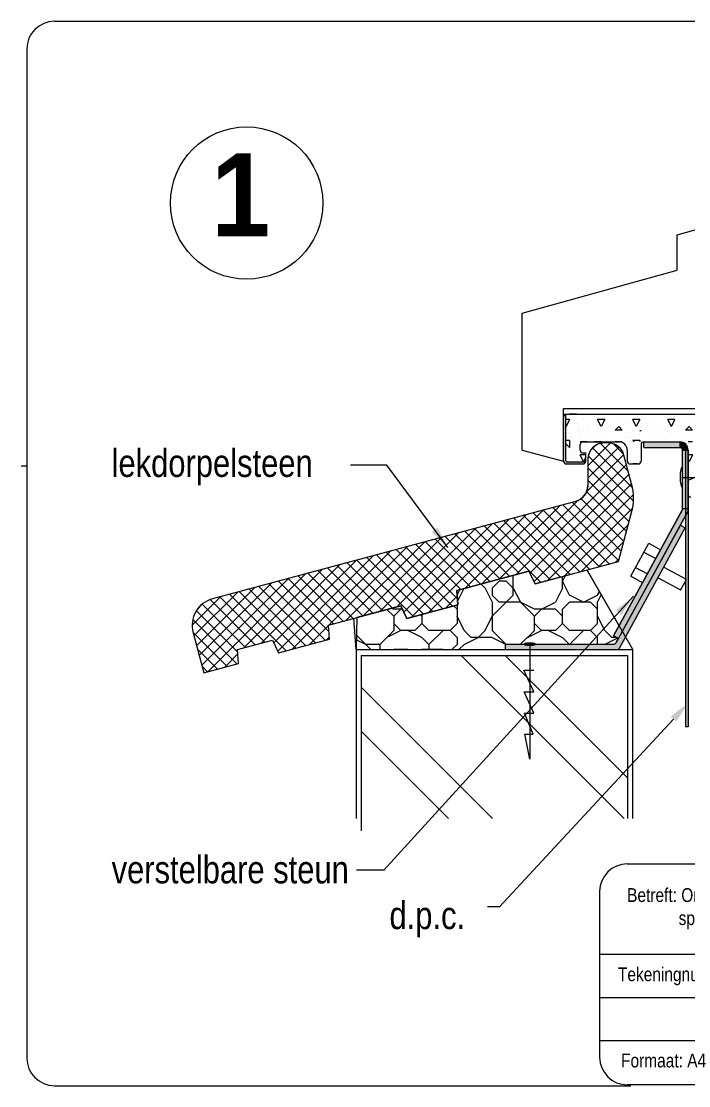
# Model space of a CAD drawing. Extents: x 0 to 555, y 3 to 388.
# Drawn here: x 0 to 241.2, y 3.1 to 387.8 of the extents above; entities that cross this region are included whole.
import ezdxf

# ---------------------------------------------------------------- set-up
doc = ezdxf.new("R2010")
doc.units = 0
doc.header["$MEASUREMENT"] = 0
doc.layers.add('LAYER01', color=7, linetype='CONTINUOUS')
doc.layers.add('RAAMDORPEL', color=7, linetype='CONTINUOUS')
doc.styles.get("Standard").update_dxf_attribs({"font": 'ARIBLK.TTF', "width": 0.8, "height": 30})

# ---------------------------------------------------------------- blocks, each defined once
blk = doc.blocks.new('R2001-1-G4')
at = {"layer": 'LAYER01', "color": 7, "linetype": 'Continuous'}
for p, q in [((204.7, 227.15), (212.86, 235.31)), ((209.31, 235.22), (219.32, 225.2)), ((217.65, 231.37), (213.97, 235.04)), ((204.26, 217.73), (217.71, 231.18)), ((215.93, 233.89), (204.7, 222.65)), ((207.52, 234.46), (205.61, 232.56)), ((220.89, 219.15), (206.43, 233.6)), ((218.67, 227.64), (178.73, 187.71)), ((204.84, 230.7), (221.21, 214.33)), ((183.81, 188.3), (219.61, 224.1)), ((220.62, 210.43), (204.7, 226.35)), ((220.56, 220.56), (185.29, 185.29)), ((204.7, 221.87), (219.68, 206.89)), ((190.07, 185.58), (221.2, 216.71)), ((218.73, 203.35), (204.28, 217.79)), ((194.75, 212.71), (166.47, 184.43)), ((172.59, 186.07), (200.95, 214.42)), ((212.52, 191.59), (192.1, 212.01)), ((195.65, 212.96), (215.88, 192.72)), ((220.94, 211.96), (196.21, 187.22)), ((216.83, 196.27), (199.19, 213.91)), ((202.35, 215.23), (217.78, 199.8)), ((141, 172.42), (176.35, 207.78)), ((182.48, 209.42), (147.13, 174.07)), ((160.33, 182.78), (188.61, 211.06)), ((198.36, 187.8), (177.94, 208.21)), ((181.48, 209.16), (201.89, 188.75)), ((205.44, 189.7), (185.02, 210.11)), ((188.56, 211.06), (208.98, 190.65)), ((135.79, 176.21), (164.08, 204.49)), ((170.22, 206.13), (138.28, 174.2)), ((180.1, 188.09), (163.78, 204.42)), ((167.31, 205.37), (187.73, 184.95)), ((191.27, 185.9), (170.86, 206.31)), ((174.4, 207.26), (194.81, 186.85)), ((202.33, 188.87), (219.42, 205.95)), ((123.53, 172.92), (151.82, 201.21)), ((157.94, 202.85), (129.66, 174.56)), ((165.94, 184.29), (149.61, 200.62)), ((153.15, 201.57), (169.48, 185.24)), ((173.02, 186.19), (156.69, 202.52)), ((160.23, 203.47), (176.56, 187.14)), ((133.42, 196.28), (98.06, 160.92)), ((111.26, 169.63), (139.54, 197.92)), ((145.68, 199.56), (117.39, 171.28)), ((155.86, 176.41), (135.44, 196.82)), ((138.99, 197.77), (157.57, 179.19)), ((158.86, 182.39), (142.53, 198.72)), ((146.06, 199.67), (162.39, 183.34)), ((217.77, 199.81), (208.47, 190.51)), ((121.14, 192.99), (91.25, 163.1)), ((92.74, 160.09), (127.28, 194.64)), ((141.7, 172.62), (121.28, 193.03)), ((124.82, 193.98), (145.23, 173.57)), ((148.77, 174.51), (128.36, 194.93)), ((131.9, 195.88), (152.32, 175.46)), ((214.61, 192.16), (216.13, 193.67)), ((108.88, 189.71), (80.6, 161.42)), ((86.73, 163.06), (115.02, 191.35)), ((123.45, 172.9), (107.11, 189.24)), ((110.65, 190.19), (126.99, 173.86)), ((130.52, 174.8), (114.19, 191.13)), ((117.74, 192.08), (134.07, 175.75)), ((64.28, 158.58), (90.48, 184.78)), ((96.62, 186.42), (65.23, 155.03)), ((67.39, 152.71), (102.75, 188.06)), ((111.18, 167.21), (92.95, 185.44)), ((96.49, 186.39), (112.82, 170.06)), ((116.36, 171.01), (100.03, 187.34)), ((103.57, 188.29), (119.9, 171.95)), ((62.38, 165.65), (78.22, 181.49)), ((84.35, 183.13), (63.33, 162.11)), ((99.2, 161.23), (78.78, 181.65)), ((82.32, 182.59), (102.73, 162.18)), ((106.28, 163.13), (85.87, 183.54)), ((89.41, 184.49), (109.82, 164.08)), ((72.08, 179.85), (61.73, 169.49)), ((80.95, 161.52), (65.36, 177.11)), ((68.21, 178.76), (84.49, 162.47)), ((88.03, 163.42), (71.7, 179.75)), ((75.24, 180.7), (95.66, 160.28)), ((153.26, 175.71), (157.52, 179.97)), ((63.26, 174.71), (78.26, 159.72)), ((77.95, 155.54), (61.97, 171.52)), ((104.19, 162.56), (111.04, 169.41)), ((62.05, 166.95), (74.41, 154.59)), ((111.31, 165.19), (110.33, 164.21)), ((70.86, 153.64), (63.68, 160.82)), ((78.29, 159.11), (73.53, 154.35)), ((65.32, 154.69), (67.32, 152.69))]:
    blk.add_line(p, q, dxfattribs=at)
blk = doc.blocks.new('R2001-1-G5')
at = {"layer": 'LAYER01', "color": 7, "linetype": 'Continuous'}
for p, q in [((204.7, 227.15), (212.86, 235.31)), ((209.31, 235.22), (219.32, 225.2)), ((217.65, 231.37), (213.97, 235.04)), ((204.26, 217.73), (217.71, 231.18)), ((215.93, 233.89), (204.7, 222.65)), ((207.52, 234.46), (205.61, 232.56)), ((220.89, 219.15), (206.43, 233.6)), ((218.67, 227.64), (178.73, 187.71)), ((204.84, 230.7), (221.21, 214.33)), ((183.81, 188.3), (219.61, 224.1)), ((220.62, 210.43), (204.7, 226.35)), ((220.56, 220.56), (185.29, 185.29)), ((204.7, 221.87), (219.68, 206.89)), ((190.07, 185.58), (221.2, 216.71)), ((218.73, 203.35), (204.28, 217.79)), ((194.75, 212.71), (166.47, 184.43)), ((172.59, 186.07), (200.95, 214.42)), ((212.52, 191.59), (192.1, 212.01)), ((195.65, 212.96), (215.88, 192.72)), ((220.94, 211.96), (196.21, 187.22)), ((216.83, 196.27), (199.19, 213.91)), ((202.35, 215.23), (217.78, 199.8)), ((141, 172.42), (176.35, 207.78)), ((182.48, 209.42), (147.13, 174.07)), ((160.33, 182.78), (188.61, 211.06)), ((198.36, 187.8), (177.94, 208.21)), ((181.48, 209.16), (201.89, 188.75)), ((205.44, 189.7), (185.02, 210.11)), ((188.56, 211.06), (208.98, 190.65)), ((135.79, 176.21), (164.08, 204.49)), ((170.22, 206.13), (138.28, 174.2)), ((180.1, 188.09), (163.78, 204.42)), ((167.31, 205.37), (187.73, 184.95)), ((191.27, 185.9), (170.86, 206.31)), ((174.4, 207.26), (194.81, 186.85)), ((202.33, 188.87), (219.42, 205.95)), ((123.53, 172.92), (151.82, 201.21)), ((157.94, 202.85), (129.66, 174.56)), ((165.94, 184.29), (149.61, 200.62)), ((153.15, 201.57), (169.48, 185.24)), ((173.02, 186.19), (156.69, 202.52)), ((160.23, 203.47), (176.56, 187.14)), ((133.42, 196.28), (98.06, 160.92)), ((111.26, 169.63), (139.54, 197.92)), ((145.68, 199.56), (117.39, 171.28)), ((155.86, 176.41), (135.44, 196.82)), ((138.99, 197.77), (157.57, 179.19)), ((158.86, 182.39), (142.53, 198.72)), ((146.06, 199.67), (162.39, 183.34)), ((217.77, 199.81), (208.47, 190.51)), ((121.14, 192.99), (91.25, 163.1)), ((92.74, 160.09), (127.28, 194.64)), ((141.7, 172.62), (121.28, 193.03)), ((124.82, 193.98), (145.23, 173.57)), ((148.77, 174.51), (128.36, 194.93)), ((131.9, 195.88), (152.32, 175.46)), ((214.61, 192.16), (216.13, 193.67)), ((108.88, 189.71), (80.6, 161.42)), ((86.73, 163.06), (115.02, 191.35)), ((123.45, 172.9), (107.11, 189.24)), ((110.65, 190.19), (126.99, 173.86)), ((130.52, 174.8), (114.19, 191.13)), ((117.74, 192.08), (134.07, 175.75)), ((64.28, 158.58), (90.48, 184.78)), ((96.62, 186.42), (65.23, 155.03)), ((67.39, 152.71), (102.75, 188.06)), ((111.18, 167.21), (92.95, 185.44)), ((96.49, 186.39), (112.82, 170.06)), ((116.36, 171.01), (100.03, 187.34)), ((103.57, 188.29), (119.9, 171.95)), ((62.38, 165.65), (78.22, 181.49)), ((84.35, 183.13), (63.33, 162.11)), ((99.2, 161.23), (78.78, 181.65)), ((82.32, 182.59), (102.73, 162.18)), ((106.28, 163.13), (85.87, 183.54)), ((89.41, 184.49), (109.82, 164.08)), ((72.08, 179.85), (61.73, 169.49)), ((80.95, 161.52), (65.36, 177.11)), ((68.21, 178.76), (84.49, 162.47)), ((88.03, 163.42), (71.7, 179.75)), ((75.24, 180.7), (95.66, 160.28)), ((153.26, 175.71), (157.52, 179.97)), ((63.26, 174.71), (78.26, 159.72)), ((77.95, 155.54), (61.97, 171.52)), ((104.19, 162.56), (111.04, 169.41)), ((62.05, 166.95), (74.41, 154.59)), ((111.31, 165.19), (110.33, 164.21)), ((70.86, 153.64), (63.68, 160.82)), ((78.29, 159.11), (73.53, 154.35)), ((65.32, 154.69), (67.32, 152.69))]:
    blk.add_line(p, q, dxfattribs=at)
blk = doc.blocks.new('R2001-1-G6')
at = {"layer": 'LAYER01', "color": 7, "linetype": 'Continuous'}
for p, q in [((217.89, 99.65), (158.99, 158.55)), ((219.11, 114.3), (174.86, 158.55)), ((122.78, 147.13), (170.26, 99.65)), ((122.78, 131.26), (154.38, 99.65))]:
    blk.add_line(p, q, dxfattribs=at)
blk = doc.blocks.new('R2001-1-G7')
at = {"layer": 'LAYER01', "color": 7, "linetype": 'Continuous'}
for p, q in [((170.18, 185.42), (170.16, 185.42)), ((170.19, 185.43), (170.18, 185.42)), ((172.72, 185.42), (170.18, 182.88)), ((175.26, 185.42), (172.72, 185.42)), ((177.8, 182.88), (175.26, 185.42)), ((177.8, 180.34), (177.8, 187.46)), ((196.52, 187.31), (195.58, 185.42)), ((195.58, 182.88), (195.58, 187.05)), ((198.12, 180.34), (195.58, 185.42)), ((157.49, 180.37), (158.45, 182.28)), ((157.64, 178.12), (159.92, 182.67)), ((167.64, 182.88), (166.17, 184.35)), ((167.64, 182.88), (170.18, 177.8)), ((170.18, 182.88), (170.18, 180.34)), ((177.8, 182.88), (180.34, 177.8)), ((195.58, 182.88), (193.04, 177.8)), ((208.28, 180.34), (208.92, 181.62)), ((177.8, 180.34), (170.18, 172.72)), ((172.72, 177.8), (170.18, 180.34)), ((170.18, 177.8), (170.18, 167.64)), ((180.34, 177.8), (172.72, 177.8)), ((185.42, 172.72), (180.34, 177.8)), ((185.42, 175.26), (180.34, 177.8)), ((187.96, 175.26), (193.04, 177.8)), ((195.58, 175.26), (198.12, 177.8)), ((203.2, 177.8), (198.12, 180.34)), ((205.74, 177.8), (198.12, 177.8)), ((203.2, 177.8), (208.28, 180.34)), ((208.28, 175.26), (205.74, 177.8)), ((208.28, 177.8), (209.6, 180.44)), ((208.28, 170.18), (208.28, 177.8)), ((132.12, 175.23), (134.62, 172.72)), ((133.79, 175.68), (134.62, 175.26)), ((137.75, 175.26), (134.62, 175.26)), ((137.16, 175.26), (134.62, 172.72)), ((137.63, 175.5), (137.16, 175.26)), ((144.21, 173.29), (144.78, 172.72)), ((144.78, 173.44), (144.78, 170.18)), ((156.23, 176.51), (157.48, 175.26)), ((157.48, 176.84), (157.48, 170.18)), ((193.04, 175.26), (185.42, 175.26)), ((185.42, 172.72), (187.96, 175.26)), ((195.58, 172.72), (193.04, 175.26)), ((195.58, 170.18), (195.58, 175.26)), ((134.62, 172.72), (134.62, 167.64)), ((134.62, 170.18), (137.16, 167.64)), ((144.78, 170.18), (142.24, 167.64)), ((144.78, 170.18), (147.32, 167.64)), ((157.48, 170.18), (154.94, 167.64)), ((160.02, 167.64), (157.48, 172.72)), ((167.64, 167.64), (170.18, 172.72)), ((185.42, 167.64), (185.42, 172.72)), ((187.96, 167.64), (185.42, 170.18)), ((193.04, 167.64), (195.58, 170.18)), ((198.12, 167.64), (195.58, 170.18)), ((205.74, 167.64), (208.28, 170.18)), ((210.82, 167.64), (208.28, 172.72)), ((126.34, 160.68), (121.08, 165.94)), ((134.62, 167.64), (129.54, 162.56)), ((137.16, 167.64), (132.08, 165.1)), ((142.24, 167.64), (137.16, 167.64)), ((144.78, 165.1), (139.7, 167.64)), ((154.94, 167.64), (147.32, 167.64)), ((152.4, 167.64), (147.32, 162.56)), ((154.94, 167.64), (157.48, 165.1)), ((160.02, 167.64), (162.56, 165.1)), ((165.1, 165.1), (167.64, 167.64)), ((170.18, 167.64), (175.15, 162.67)), ((180.46, 162.68), (185.42, 167.64)), ((182.88, 165.1), (187.96, 167.64)), ((193.04, 167.64), (187.96, 167.64)), ((190.5, 167.64), (195.58, 165.1)), ((205.74, 167.64), (198.12, 167.64)), ((198.23, 162.68), (203.2, 167.64)), ((208.28, 165.1), (205.74, 167.64)), ((213.36, 165.1), (210.82, 167.64)), ((124.46, 162.56), (121.05, 164.27)), ((129.54, 162.56), (124.46, 162.56)), ((129.54, 162.56), (129.54, 160.68)), ((144.78, 165.1), (147.32, 162.56)), ((147.32, 162.56), (147.32, 160.68)), ((157.48, 162.56), (155.59, 160.67)), ((157.48, 165.1), (157.48, 162.56)), ((160.02, 162.56), (158.13, 160.68)), ((160.02, 162.56), (165.1, 165.1)), ((170.18, 165.1), (162.56, 165.1)), ((170.18, 165.1), (175.03, 162.67)), ((198, 162.68), (195.58, 165.1)), ((208.28, 162.68), (208.28, 165.1)), ((215.46, 164.88), (211.06, 162.68)), ((215.06, 165.1), (213.36, 165.1)), ((139.7, 160.68), (134.62, 160.68)), ((139.7, 160.68), (137.16, 160.68)), ((147.32, 160.68), (144.78, 160.68)), ((149.86, 160.68), (147.32, 160.68)), ((152.4, 160.68), (149.86, 160.68))]:
    blk.add_line(p, q, dxfattribs=at)
blk = doc.blocks.new('R2001-1-G8')
at = {"layer": 'LAYER01', "color": 7, "linetype": 'Continuous'}
for p, q in [((203.2, 243.84), (203.2, 243.84)), ((207.01, 245.11), (207.01, 245.11)), ((209.55, 241.3), (208.28, 243.84)), ((210.82, 243.84), (208.28, 243.84)), ((210.82, 243.84), (209.55, 241.3)), ((210.82, 245.11), (210.82, 245.11)), ((217.17, 243.84), (217.17, 243.84)), ((203.2, 240.03), (203.2, 240.03)), ((204.47, 241.3), (204.47, 241.3)), ((205.74, 238.76), (205.74, 238.76)), ((208.28, 240.03), (208.28, 240.03)), ((209.55, 238.76), (209.55, 238.76)), ((212.09, 241.3), (212.09, 241.3)), ((215.9, 241.3), (214.63, 240.03)), ((217.17, 240.03), (214.63, 240.03)), ((217.17, 240.03), (215.9, 241.3)), ((203.2, 235.77), (201.97, 235.77)), ((203.2, 236.22), (203.2, 236.22)), ((204.47, 235.77), (203.2, 235.77)), ((203.2, 235.77), (203.2, 235.77)), ((203.2, 235.77), (203.2, 235.77)), ((203.2, 235.77), (203.2, 235.77)), ((209.55, 235.77), (207.01, 235.77)), ((209.55, 235.77), (207.01, 235.77)), ((208.28, 237.49), (208.28, 237.49)), ((208.28, 235.77), (208.28, 235.77)), ((213.36, 236.22), (213.36, 236.22)), ((214.63, 236.22), (214.63, 236.22)), ((217.17, 235.77), (214.63, 235.77)), ((214.63, 235.77), (214.63, 235.77)), ((218.44, 237.49), (218.44, 237.49))]:
    blk.add_line(p, q, dxfattribs=at)
blk = doc.blocks.new('R2001-1-G9')
at = {"layer": 'LAYER01', "color": 7, "linetype": 'Continuous'}
for p, q in [((198.12, 243.84), (196.77, 243.84)), ((198.12, 243.84), (196.85, 241.3)), ((197.51, 243.84), (197.51, 243.84)), ((200.66, 245.72), (198.12, 245.72)), ((200.05, 242.57), (200.05, 242.57)), ((200.66, 242.57), (200.66, 242.57)), ((196.85, 241.3), (196.77, 241.46)), ((198.12, 238.76), (198.12, 238.76)), ((201.32, 240.03), (201.32, 240.03)), ((198.12, 236.22), (196.77, 236.22)), ((198.12, 233.68), (196.77, 235.03)), ((198.12, 236.22), (198.12, 233.68)), ((198.78, 237.49), (198.78, 237.49)), ((201.93, 237.49), (201.93, 237.49)), ((198.12, 231.14), (198.12, 231.14)), ((198.78, 232.41), (198.78, 232.41)), ((200.05, 231.14), (200.05, 231.14)), ((200.66, 232.41), (200.66, 232.41)), ((201.93, 233.68), (201.93, 233.68)), ((203.2, 228.6), (201.93, 231.14)), ((203.2, 231.14), (201.93, 231.14)), ((203.97, 231.14), (203.2, 231.14)), ((197.51, 228.6), (197.51, 228.6)), ((198.12, 228.6), (198.12, 228.6)), ((201.32, 229.87), (201.32, 229.87)), ((203.2, 228.6), (203.97, 230.14))]:
    blk.add_line(p, q, dxfattribs=at)
blk = doc.blocks.new('R2001-1-G10')
at = {"layer": 'LAYER01', "color": 7, "linetype": 'Continuous'}
for p, q in [((219.71, 242.57), (219.71, 242.57)), ((222.25, 241.3), (220.98, 243.84)), ((223.52, 243.84), (220.98, 243.84)), ((223.52, 243.84), (222.25, 241.3)), ((222.57, 245.11), (222.57, 245.11)), ((220.98, 240.03), (220.98, 240.03)), ((221.3, 238.76), (221.3, 238.76)), ((223.97, 239.71), (223.52, 239.71)), ((223.52, 238.76), (223.52, 238.76)), ((223.84, 241.3), (223.84, 241.3)), ((219.71, 235.77), (219.71, 235.77)), ((220.03, 237.49), (220.03, 237.49)), ((221.43, 235.77), (220.98, 236.22)), ((223.52, 236.22), (220.98, 236.22)), ((223.52, 236.22), (223.52, 235.77))]:
    blk.add_line(p, q, dxfattribs=at)
blk = doc.blocks.new('R2001-1-G11')
at = {"layer": 'LAYER01', "color": 7, "linetype": 'Continuous'}
for p, q in [((226.06, 242.57), (226.06, 242.57)), ((228.6, 243.84), (228.6, 243.84)), ((232.41, 245.11), (232.41, 245.11)), ((234.95, 241.3), (233.68, 243.84)), ((236.22, 243.84), (233.68, 243.84)), ((234.95, 241.3), (236.22, 243.84)), ((236.22, 245.11), (236.22, 245.11)), ((228.6, 240.03), (228.6, 240.03)), ((229.87, 241.3), (229.87, 241.3)), ((231.14, 238.76), (231.14, 238.76)), ((233.68, 240.03), (233.68, 240.03)), ((234.95, 238.76), (234.95, 238.76)), ((237.49, 241.3), (237.49, 241.3)), ((240.97, 240.97), (240.03, 240.03)), ((240.97, 240.03), (240.03, 240.03)), ((227.33, 237.49), (227.33, 237.49)), ((228.6, 236.22), (228.6, 236.22)), ((233.68, 237.49), (233.68, 237.49)), ((238.76, 236.22), (238.76, 236.22)), ((240.03, 236.22), (240.03, 236.22)), ((240.97, 232.77), (240.97, 232.77))]:
    blk.add_line(p, q, dxfattribs=at)
blk = doc.blocks.new('R2001-1-G12')
at = {"layer": 'LAYER01', "color": 7, "linetype": 'Continuous'}
for p, q in [((242.57, 243.84), (242.57, 243.84)), ((245.11, 242.57), (245.11, 242.57)), ((247.65, 241.3), (246.38, 243.84)), ((248.92, 243.84), (246.38, 243.84)), ((248.92, 243.84), (247.65, 241.3)), ((241.3, 241.3), (240.97, 240.97)), ((242.57, 240.03), (240.97, 240.03)), ((241.04, 241.3), (241.04, 241.3)), ((242.57, 240.03), (241.3, 241.3)), ((246.38, 240.03), (246.38, 240.03)), ((248.92, 238.76), (248.92, 238.76)), ((242.57, 235.77), (240.97, 235.77)), ((243.58, 236.22), (243.58, 236.22)), ((243.84, 237.49), (243.84, 237.49)), ((245.11, 235.77), (245.11, 235.77)), ((246.84, 235.77), (246.38, 236.22)), ((248.92, 236.22), (246.38, 236.22)), ((248.92, 236.22), (248.92, 235.77)), ((248.97, 235.77), (248.92, 235.77))]:
    blk.add_line(p, q, dxfattribs=at)
blk = doc.blocks.new('R2001-1-G14')
at = {"layer": 'LAYER01', "color": 7, "linetype": 'Continuous'}
for p, q in [((222.97, 227.77), (220.98, 227.77)), ((222.97, 227.77), (220.98, 227.77)), ((221.3, 228.6), (221.3, 228.6)), ((223.52, 228.6), (223.52, 228.6))]:
    blk.add_line(p, q, dxfattribs=at)
blk = doc.blocks.new('R2001-1-G17')
at = {"layer": 'LAYER01', "color": 7, "linetype": 'Continuous'}
for p, q in [((242.57, 235.74), (241.07, 235.74)), ((241.3, 234.95), (241.3, 234.95)), ((245.11, 234.95), (245.11, 234.95)), ((248.8, 233.8), (246.78, 235.83)), ((242.57, 231.14), (241.07, 231.14)), ((242.57, 231.14), (241.3, 228.6)), ((243.84, 232.41), (243.84, 232.41)), ((244.32, 232.41), (244.32, 232.41)), ((245.11, 231.14), (245.11, 231.14)), ((248.8, 231.93), (246.38, 231.93)), ((241.3, 228.6), (241.07, 229.06)), ((241.78, 229.87), (241.78, 229.87)), ((242.57, 228.6), (242.57, 228.6)), ((246.38, 229.87), (246.38, 229.87)), ((241.3, 226.06), (241.3, 226.06)), ((241.78, 223.52), (241.78, 223.52)), ((242.57, 224.79), (242.57, 224.79)), ((245.11, 223.52), (245.11, 223.52)), ((247.27, 222.94), (246.38, 222.94))]:
    blk.add_line(p, q, dxfattribs=at)
blk = doc.blocks.new('tekenhoek')
at = {"layer": 'LAYER01', "color": 7, "linetype": 'Continuous'}
for p, q in [((220.29, 83.21), (387.73, 83.21)), ((545.23, 83.29), (407.79, 83.29)), ((210.29, 73.43), (210.29, 13.34)), ((397.79, 13.08), (397.79, 73.29)), ((555.23, 73.29), (555.23, 13.29)), ((210.31, 50.53), (397.92, 50.53)), ((316.42, 50.53), (316.42, 34.93)), ((210.31, 34.93), (397.92, 34.93)), ((210.31, 19.33), (397.92, 19.33)), ((261.83, 3.08), (261.83, 19.33)), ((316.42, 19.33), (316.42, 3.17)), ((387.73, 3.34), (220.29, 3.34)), ((407.79, 3.29), (545.23, 3.29))]:
    blk.add_line(p, q, dxfattribs=at)
for centre, start, end in [((220.29, 73.21), 90, 180), ((387.73, 73.21), 0, 90), ((407.79, 73.29), 90, 180), ((545.23, 73.29), 0, 90), ((220.29, 13.34), 180, 270), ((387.73, 13.34), 270, 0), ((407.79, 13.29), 180, 270), ((545.23, 13.29), 270, 0)]:
    blk.add_arc(centre, 10, start, end, dxfattribs=at)
at = {"layer": 'LAYER01', "color": 7, "linetype": 'Continuous', "attachment_point": 1}
for s, insert, char_height, width in [('{\\fArial|b0|i0|c0|p34;Betreft: Onderdetail Recystel met geglazuurde lekdorpel\\P            spouw 120 - 130 mm.}', (220.22, 74.43), 5, 194.5696), ('{\\fVineta BT|b0|i0|c0|p82;WINOVA b.v.}', (412.93, 74.6), 10, 164.2646), ('{\\fArial Black|b0|i0|c0|p34;de Wieken 2\\P8521 ME St. Nicolaasga}', (415.61, 58.84), 5, 138.0775), ('{\\fArial|b0|i0|c0|p34;Getekend: S.Wink}', (321.43, 46.42), 5, 76.6445), ('{\\fArial|b0|i0|c0|p34;Tekeningnummer: 120201-1}', (216.91, 45.81), 5, 97.8505), ('{\\fArial|b0|i0|c0|p34;tel. 0513 - 434 613\\Pfax 0513 - 434 673\\Pe-mail: info@recystel.nl}', (415.01, 39.82), 5, 145.8146), ('{\\fArial Black|b0|i0|c0|p34;Recystel  R-2001}', (256.02, 32.19), 7.5, 102.3946), ('{\\fArial|b0|i0|c0|p34;Schaal 1: 2}', (266.67, 15.21), 5, 55.1356), ('{\\fArial|b0|i0|c0|p34;Formaat: A4}', (218.03, 14.64), 5, 51.1973), ('{\\fArial|b0|i0|c0|p34;Datum: 30 januari 2001}', (321.13, 14.94), 5, 79.6739)]:
    blk.add_mtext(s, dxfattribs=dict(at, insert=insert, char_height=char_height, width=width))

msp = doc.modelspace()

# ---------------------------------------------------------------- hatches: boundary and pattern name
at = {"layer": 'LAYER01', "linetype": 'Continuous'}
for points in [[(196.77, 245.77), (195.97, 245.77), (195.97, 244.94), (196.77, 244.94)], [(196.77, 244.94), (195.97, 244.94), (195.97, 228.77), (196.79, 228.77, -0.090935), (196.77, 228.88)], [(237.97, 235.77), (237.97, 233.77, -0.414214), (238.97, 232.77), (240.97, 232.77, 0.414214)], [(240.87, 210.56, 0.116248), (240.97, 211), (240.97, 211.51), (238.97, 211.51, -0.125657), (238.85, 211.04), (214.05, 165.65), (215.81, 164.69)], [(239.92, 204.65), (238.16, 205.61), (217.2, 167.23), (218.37, 165.2)]]:
    msp.add_hatch(color=7, dxfattribs=at).paths.add_polyline_path(points)
h = msp.add_hatch(color=7, dxfattribs=at)
h.paths.add_polyline_path([(202.72, 228.57), (197.08, 228.57), (197.08, 227.77), (202.97, 227.77)])
h.paths.add_polyline_path([(197.08, 228.57, -0.311544), (196.79, 228.77), (195.97, 228.77, 0.414214), (196.97, 227.77), (197.08, 227.77)])
h.paths.add_polyline_path([(203.95, 228.57), (202.72, 228.57), (202.97, 227.77, 0.356394)])
h = msp.add_hatch(color=7, dxfattribs=at)
h.paths.add_polyline_path([(218.37, 165.2), (217.2, 167.23), (215.81, 164.69), (215.01, 163.23, -0.284277), (214.12, 162.68), (205.49, 162.68), (203.67, 160.68), (215.3, 160.68, 0.274281), (216.18, 161.2)])
h.paths.add_polyline_path([(205.49, 162.68), (185.76, 162.68, -0.028963), (185.76, 162.66, -0.294793), (185.69, 162.56, -0.059877), (185.16, 162.39, -0.026899), (184.56, 162.31, -0.01933), (183.72, 162.28), (183.72, 160.68), (203.67, 160.68)])
h.paths.add_polyline_path([(183.72, 162.28, -0.01933), (182.88, 162.31, -0.026899), (182.28, 162.39, -0.059877), (181.74, 162.56, -0.326544), (181.68, 162.68), (174.97, 162.68), (174.97, 160.68), (183.72, 160.68)])

# ---------------------------------------------------------------- linework, layer by layer
at = {"layer": 'LAYER01', "color": 7, "linetype": 'Continuous'}
for p, q in [((12, 387.76), (545.23, 387.76)), ((2, 377.76), (2, 13.08)), ((236.97, 310.63), (251.97, 314.77)), ((236.97, 297.77), (236.97, 310.63)), ((180.97, 282.3), (236.97, 297.77)), ((180.97, 232.77), (180.97, 282.3)), ((195.97, 247.77), (296.97, 247.77)), ((195.97, 245.77), (195.97, 247.77)), ((195.97, 245.77), (196.77, 245.77)), ((195.97, 228.77), (195.97, 245.77)), ((195.97, 228.77), (195.97, 245.47)), ((196.77, 228.88), (196.77, 245.77)), ((196.77, 245.77), (345.97, 245.77)), ((201.97, 232.77), (201.97, 234.77)), ((202.97, 235.77), (215.97, 235.77)), ((223.97, 234.77), (223.97, 228.77)), ((224.97, 235.77), (237.97, 235.77)), ((224.97, 233.77), (224.97, 235.77)), ((180.97, 232.77), (195.97, 228.77)), ((202.97, 231.77), (203.97, 231.77)), ((203.97, 228.77), (203.97, 231.77)), ((218.97, 232.77), (218.97, 228.77)), ((224.97, 233.77), (237.97, 233.77)), ((238.97, 211.51), (238.97, 232.77)), ((239.97, 232.77), (239.97, 132.77)), ((240.97, 232.77), (239.97, 232.77)), ((240.97, 232.77), (240.97, 132.77)), ((240.97, 211), (240.97, 232.77)), ((0, 227.08), (2, 227.08)), ((196.97, 227.77), (202.97, 227.77)), ((197.08, 228.57), (203.95, 228.57)), ((219.97, 227.77), (222.97, 227.77)), ((244.7, 223.51), (240.96, 221.77)), ((239.09, 222.94), (257.27, 222.94)), ((200.25, 214.19), (69.15, 179.06)), ((214.05, 165.65), (238.85, 211.04)), ((240.87, 210.56), (215.01, 163.23)), ((216.18, 161.2), (239.92, 204.65)), ((238.16, 205.61), (239.92, 204.65)), ((220.26, 187.23), (226.77, 199.15)), ((226.77, 199.15), (231.05, 196.8)), ((225, 195.92), (229.28, 193.59)), ((220.97, 160.68), (204.68, 189.01)), ((221.99, 190.4), (226.27, 188.06)), ((232.2, 190.53), (240.31, 186.09)), ((220.26, 187.23), (224.57, 184.87)), ((230.1, 186.68), (238.19, 182.25)), ((238.27, 182.21), (240.37, 186.06)), ((120.97, 160.68), (120.12, 172.04)), ((214.05, 165.65), (215.81, 164.69)), ((174.97, 162.68), (214.12, 162.68)), ((174.97, 160.68), (174.97, 162.68)), ((183.72, 162.66), (183.72, 121.09)), ((120.97, 160.68), (215.3, 160.68)), ((120.97, 160.68), (120.97, 99.64)), ((122.77, 158.55), (219.11, 158.55)), ((122.77, 158.55), (122.77, 95.24)), ((215.3, 160.68), (220.97, 160.68)), ((219.11, 158.55), (219.11, 99.64)), ((220.97, 99.64), (220.97, 160.68)), ((185.27, 145.43), (181.61, 153.29)), ((181.61, 153.29), (185.27, 153.29)), ((185.17, 137.67), (181.71, 145.43)), ((181.71, 145.43), (185.27, 145.43)), ((172.84, 67.73), (235.64, 135.59)), ((184.96, 130.13), (181.82, 137.67)), ((181.82, 137.67), (185.17, 137.67)), ((240.97, 132.77), (239.97, 132.77)), ((183.72, 121.09), (181.92, 130.13)), ((181.92, 130.13), (184.96, 130.13)), ((12, 3.08), (220.29, 3.08))]:
    msp.add_line(p, q, dxfattribs=at)
at = {"layer": 'LAYER01', "color": 7}
for p, q in [((132.12, 227.3), (118.91, 227.3)), ((154.13, 197.59), (132.12, 227.3)), ((221.26, 179.98), (131.02, 80.93)), ((131.02, 80.93), (121.12, 80.93)), ((172.84, 67.73), (168.44, 67.73))]:
    msp.add_line(p, q, dxfattribs=at)
at = {"layer": 'LAYER01', "color": 7, "linetype": 'Continuous'}
for points in [[(220.57, 210.2, 0.131652), (220.57, 220.56), (217.79, 230.93, 0.339454), (211.99, 235.38), (210.7, 235.38, 0.414214), (204.7, 229.38), (204.7, 219.98, -0.339454), (200.25, 214.19), (69.15, 179.06, 0.414214), (62.07, 166.81), (65.96, 152.32), (78.51, 155.69), (78.19, 160.77), (90.74, 164.14), (93, 159.57), (111.36, 164.49), (111.03, 169.57), (137.11, 176.56), (139.37, 171.99), (157.72, 176.91), (157.39, 182), (183.47, 188.99), (185.73, 184.41), (215.81, 192.48)], [(220.57, 210.2, 0.131652), (220.57, 220.56), (217.79, 230.93, 0.339454), (211.99, 235.38), (210.7, 235.38, 0.414214), (204.7, 229.38), (204.7, 219.98, -0.339454), (200.25, 214.19), (69.15, 179.06, 0.414214), (62.07, 166.81), (65.96, 152.32), (78.51, 155.69), (78.19, 160.77), (90.74, 164.14), (93, 159.57), (111.36, 164.49), (111.03, 169.57), (137.11, 176.56), (139.37, 171.99), (157.72, 176.91), (157.39, 182), (183.47, 188.99), (185.73, 184.41), (215.81, 192.48)], [(237.97, 235.77), (237.97, 233.77, -0.414214), (238.97, 232.77), (240.97, 232.77, 0.414214)], [(238.97, 226.67, 0.274488), (238.71, 226.53, 0.076777), (238.32, 225.61, 0.035824), (238.12, 224.52, 0.025899), (238.05, 222.99, 0.025899), (238.12, 221.46, 0.035824), (238.32, 220.37, 0.076777), (238.71, 219.45, 0.274488), (238.97, 219.31, 0.254444), (238.97, 219.31)], [(240.97, 211), (240.97, 211.51), (238.97, 211.51, -0.125657), (238.85, 211.04), (214.05, 165.65), (215.81, 164.69), (240.87, 210.56, 0.116248)], [(216.03, 169.27), (204.44, 189.43), (185.73, 184.41), (183.47, 188.99), (157.39, 182), (157.72, 176.91), (139.37, 171.99), (137.11, 176.56), (121.22, 172.31), (120.97, 160.68), (174.97, 160.68), (174.97, 162.68), (185.76, 162.68, 0.253131), (185.68, 162.78, 0.054901), (185.14, 162.94, 0.025842), (184.54, 163.01, 0.018866), (183.72, 163.04, 0.018866), (182.9, 163.01, 0.025842), (182.3, 162.94, 0.054901), (181.76, 162.78, 0.253131), (181.68, 162.68, 0.330886), (181.68, 162.68), (214.12, 162.68, 0.284277), (215.01, 163.23), (215.81, 164.69), (214.05, 165.65)], [(181.68, 162.66, 0.294793), (181.74, 162.56, 0.059877), (182.28, 162.39, 0.026899), (182.88, 162.31, 0.01933), (183.72, 162.28, 0.01933), (184.56, 162.31, 0.026899), (185.16, 162.39, 0.059877), (185.69, 162.56, 0.294793), (185.76, 162.66, 0.294793), (185.69, 162.76, 0.059877), (185.16, 162.93, 0.026899), (184.56, 163.01, 0.01933), (183.72, 163.04, 0.01933), (182.88, 163.01, 0.026899), (182.28, 162.93, 0.059877), (181.74, 162.76, 0.294793)], [(181.68, 162.66, 0.294793), (181.74, 162.56, 0.059877), (182.28, 162.39, 0.026899), (182.88, 162.31, 0.01933), (183.72, 162.28, 0.01933), (184.56, 162.31, 0.026899), (185.16, 162.39, 0.059877), (185.69, 162.56, 0.294793), (185.76, 162.66, 0.294793), (185.69, 162.76, 0.059877), (185.16, 162.93, 0.026899), (184.56, 163.01, 0.01933), (183.72, 163.04, 0.01933), (182.88, 163.01, 0.026899), (182.28, 162.93, 0.059877), (181.74, 162.76, 0.294793)]]:
    msp.add_lwpolyline(points, format="xyb", close=True, dxfattribs=at)
msp.add_lwpolyline([(238.97, 226.67, 0.274488), (238.71, 226.53, 0.076777), (238.32, 225.61, 0.035824), (238.12, 224.52, 0.025899), (238.05, 222.99, 0.025899), (238.12, 221.46, 0.035824), (238.32, 220.37, 0.076777), (238.71, 219.45, 0.274488), (238.97, 219.31, 0.254444)], format="xyb", dxfattribs=at)
msp.add_circle((81.43, 322.07), 27.52, dxfattribs=at)
for centre, radius, start, end in [((12, 377.76), 10, 90, 180), ((202.97, 234.77), 1, 90, 180), ((215.97, 232.77), 3, 0, 90), ((224.97, 234.77), 1, 90, 180), ((237.97, 232.77), 3, 0, 90), ((202.97, 232.77), 1, 180, 270), ((237.97, 232.77), 1, 0, 90), ((196.97, 228.77), 1, 180, 270), ((197.08, 228.88), 0.31, 180, 270), ((202.97, 228.77), 1, 270, 0), ((219.97, 228.77), 1, 180, 270), ((222.97, 228.77), 1, 270, 0), ((198.7, 219.98), 6, 285, 0), ((241.97, 216.77), 1, 180, 270), ((237.97, 211.51), 1, 331.3517, 0), ((239.97, 211), 1, 333.477, 0), ((214.12, 163.68), 1, 270, 333.477), ((215.3, 161.68), 1, 270, 331.3517), ((12, 13.08), 10, 180, 270)]:
    msp.add_arc(centre, radius, start, end, dxfattribs=at)
for points in [[(237.97, 235.77), (224.97, 235.77), (237.97, 233.77), (224.97, 233.77)], [(240.97, 232.77), (238.97, 232.77), (240.97, 211.51), (238.97, 211.51)], [(240.97, 232.77), (240.97, 132.77), (239.97, 232.77), (239.97, 132.77)]]:
    msp.add_solid(points, dxfattribs=at)
at = {"layer": 'LAYER01', "color": 7}
for points in [[(150.44, 204.81), (154.13, 197.59), (148.3, 203.23)], [(214.89, 174.97), (221.26, 179.98), (216.86, 173.17)], [(234.66, 136.5), (241.07, 141.46), (236.62, 134.69)]]:
    msp.add_solid(points, dxfattribs=at)
at = {"layer": 'RAAMDORPEL', "color": 7, "linetype": 'Continuous'}
for p, q in [((211.99, 235.38), (210.7, 235.38)), ((220.57, 220.56), (217.79, 230.93)), ((204.7, 229.38), (204.7, 219.98)), ((215.81, 192.48), (220.57, 210.2)), ((185.73, 184.41), (215.81, 192.48)), ((157.39, 182), (183.47, 188.99)), ((183.47, 188.99), (185.73, 184.41)), ((157.72, 176.91), (157.39, 182)), ((111.03, 169.57), (137.11, 176.56)), ((137.11, 176.56), (139.37, 171.99)), ((139.37, 171.99), (157.72, 176.91)), ((111.36, 164.49), (111.03, 169.57)), ((62.07, 166.81), (65.96, 152.32)), ((78.19, 160.77), (90.74, 164.14)), ((90.74, 164.14), (93, 159.57)), ((93, 159.57), (111.36, 164.49)), ((78.51, 155.69), (78.19, 160.77)), ((65.96, 152.32), (78.51, 155.69))]:
    msp.add_line(p, q, dxfattribs=at)
for centre, radius, start, end in [((210.7, 229.38), 6, 90, 180), ((211.99, 229.38), 6, 15, 90), ((201.25, 215.38), 20, 345.0001, 15), ((71.73, 169.4), 10, 105, 195.0001)]:
    msp.add_arc(centre, radius, start, end, dxfattribs=at)

# ---------------------------------------------------------------- block references
at = {"layer": 'LAYER01'}
for name in ['R2001-1-G9', 'R2001-1-G8', 'R2001-1-G10', 'R2001-1-G11', 'R2001-1-G12', 'R2001-1-G4', 'R2001-1-G5', 'R2001-1-G17', 'R2001-1-G14', 'R2001-1-G7', 'R2001-1-G6']:
    msp.add_blockref(name, (0, 0), dxfattribs=at)
at = {"layer": 'LAYER01', "color": 7, "linetype": 'Continuous'}
msp.add_blockref('tekenhoek', (-1.29, 0.05), dxfattribs=at)

# ---------------------------------------------------------------- texts
at = {"layer": 'LAYER01', "color": 7, "linetype": 'Continuous', "attachment_point": 1}
for s, insert, char_height, width in [('1', (68.62, 340.08), 30, 65.2088), ('{\\fArial|b0|i0|c0|p34;lekdorpelsteen}', (32.63, 233.09), 10, 116.6292), ('{\\fArial|b0|i0|c0|p34;verstelbare steun}', (32.65, 86.21), 10, 121.6134), ('{\\fArial|b0|i0|c0|p34;d.p.c.}', (133.05, 69.67), 10, 63.3562)]:
    msp.add_mtext(s, dxfattribs=dict(at, insert=insert, char_height=char_height, width=width))

doc.saveas('drawing.dxf')
